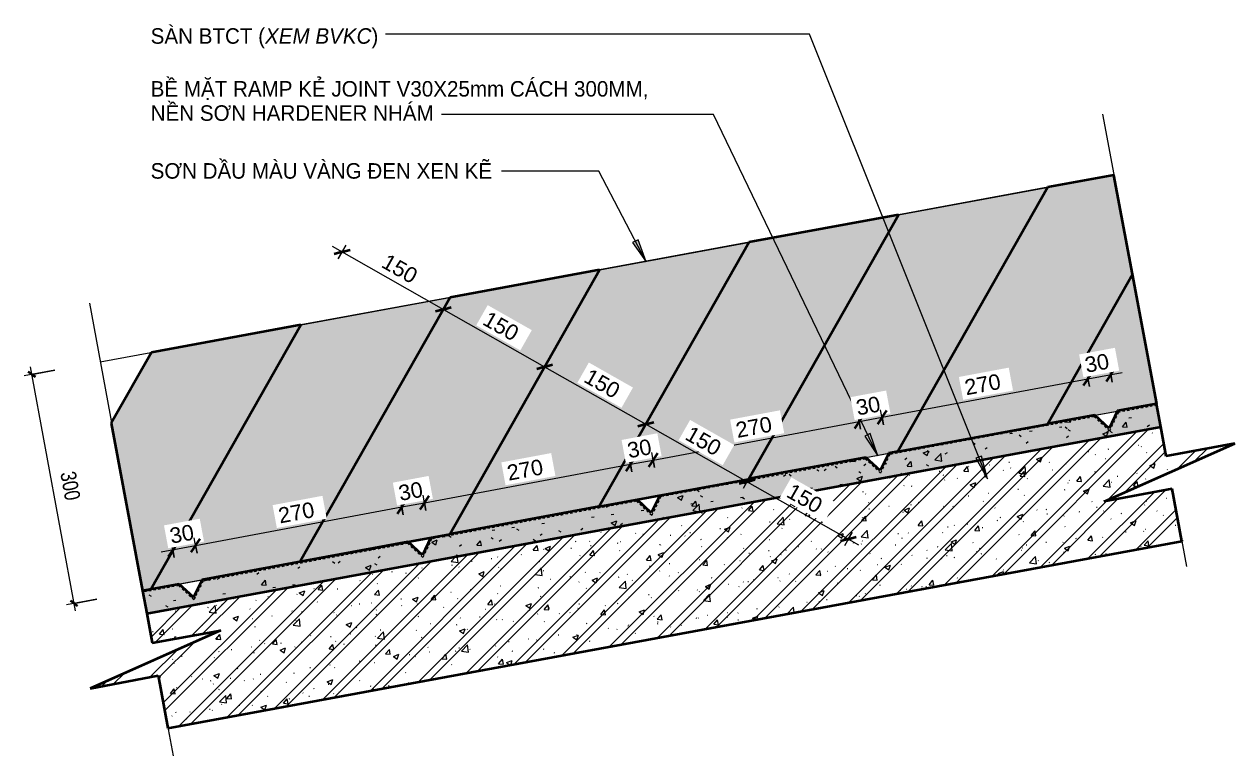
# Model space of a CAD drawing. Header units: millimetres. Extents: x 42313 to 135642, y -5392 to 75500.
# Drawn here: x 129739 to 131299, y 1779 to 2722 of the extents above; entities that cross this region are included whole.
import ezdxf

# ---------------------------------------------------------------- set-up
doc = ezdxf.new("R2010")
doc.units = ezdxf.units.MM
doc.linetypes.add('Dash', pattern=[6, 3, -3])
for name, color, linetype, lineweight in [('A-ANNO-DIMS', 211, 'Continuous', 9), ('A-ANNO-DIMS-10', 211, 'Continuous', 9), ('A-DETL-1', 90, 'Continuous', 35), ('A-DETL-GENF-1', 9, 'Continuous', 18), ('A-DETL-GENF-5', 41, 'Continuous', 18), ('A-DETL-GENF-6', 253, 'Continuous', 18), ('A-DETL-MEDM', 33, 'Continuous', 35), ('A-DETL-THIN', 151, 'Continuous', 18), ('A-FLOR-OVHD', 1, 'Dash', 18), ('G-ANNO-TEXT-1', 170, 'Continuous', 9), ('G-ANNO-TEXT-2', 7, 'Continuous', 9)]:
    doc.layers.add(name, color=color, linetype=linetype, lineweight=lineweight)
doc.styles.add('Arial_5', font='arial.ttf', dxfattribs={"width": 0.95, "height": 20})
doc.styles.add('Arial_6', font='arial.ttf', dxfattribs={"width": 0.8, "height": 20})
doc.styles.add('Arial_7', font='arial.ttf', dxfattribs={"height": 20})
doc.dimstyles.new('Diagonal_-_2_0mm_Arial', dxfattribs={"dimscale": 304.8, "dimtxt": 20.405188, "dimasz": 0.049213, "dimexe": 0.032808, "dimexo": 0.0625, "dimgap": 0.006562, "dimtad": 1, "dimdec": 0, "dimzin": 0, "dimdsep": 46, "dimtxsty": 'Arial_7', "dimblk1": 'OBLIQUE', "dimblk2": 'OBLIQUE', "dimsah": 1, "dimcen": 0.09, "dimdle": 0.049213, "dimazin": 0, "dimtfac": 1, "dimtdec": 4, "dimtix": 1, "dimtmove": 0, "dimatfit": 3, "dimfxl": 0.032808, "dimfxlon": 1, "dimtvp": 1, "dimtfill": 1, "dimtolj": 1, "dimtzin": 0, "dimarcsym": 2})
doc.dimstyles.new('TFV_Diagonal_-_2_mm_', dxfattribs={"dimscale": 304.8, "dimtxt": 20.405188, "dimasz": 0.026247, "dimexe": 0.032808, "dimexo": 0.0625, "dimgap": 0.022966, "dimtad": 1, "dimdec": 0, "dimrnd": 5, "dimzin": 0, "dimdsep": 46, "dimtxsty": 'Arial_6', "dimblk1": 'OBLIQUE', "dimblk2": 'OBLIQUE', "dimsah": 1, "dimcen": 0.09, "dimdle": 0.032808, "dimazin": 0, "dimtfac": 1, "dimtdec": 4, "dimtix": 1, "dimtmove": 0, "dimatfit": 3, "dimfxl": 0.098425, "dimfxlon": 1, "dimtvp": 1, "dimtolj": 1, "dimtzin": 0, "dimarcsym": 2})

# ---------------------------------------------------------------- blocks, each defined once
blk = doc.blocks.new('DIMBLOCK31-CHI TIẾT RAMP - MẶT CẮT TƯỜNG SƠN DẦU')
at = {"layer": 'A-ANNO-DIMS-10'}
for p, q in [((129804.7, 1965.6), (129746.7, 2280.3)), ((129778.1, 2275.9), (129738.7, 2268.7)), ((129748.6, 2270.5), (129778.1, 2275.9)), ((129832.4, 1980.9), (129793.1, 1973.6)), ((129802.9, 1975.4), (129832.4, 1980.9))]:
    blk.add_line(p, q, dxfattribs=at)
at = {"layer": 'A-ANNO-DIMS-10', "lineweight": 35}
for p, q in [((129748.6, 2270.5), (129743.9, 2273.7)), ((129748.6, 2270.5), (129753.2, 2267.3)), ((129802.9, 1975.4), (129798.2, 1978.7)), ((129802.9, 1975.4), (129807.6, 1972.2))]:
    blk.add_line(p, q, dxfattribs=at)
at = {"layer": 'A-ANNO-DIMS-10', "color": 0, "insert": (129804.8, 2147), "char_height": 20, "width": 44.075, "attachment_point": 1, "rotation": 280.4375, "line_spacing_factor": 0.941778, "style": 'Arial_6'}
blk.add_mtext('300', dxfattribs=at)
blk = doc.blocks.new('_Oblique')
at = {"color": 0, "linetype": 'ByBlock', "lineweight": -2}
blk.add_line((-0.5, -0.5), (0.5, 0.5), dxfattribs=at)
blk = doc.blocks.new('DIMBLOCK32-CHI TIẾT RAMP - MẶT CẮT TƯỜNG SƠN DẦU')
at = {"layer": 'A-ANNO-DIMS-10'}
for p, q in [((129961.5, 2040.1), (129957.9, 2059.8)), ((129915.4, 2041.7), (129959.7, 2050)), ((129932, 2034.6), (129928.3, 2054.3)), ((129930.2, 2044.4), (129932, 2034.6)), ((129959.7, 2050), (129961.5, 2040.1))]:
    blk.add_line(p, q, dxfattribs=at)
at = {"layer": 'A-ANNO-DIMS-10', "lineweight": 35}
for p, q in [((129930.2, 2044.4), (129924.2, 2035.7)), ((129930.2, 2044.4), (129936.2, 2053.2)), ((129959.7, 2050), (129953.7, 2041.2)), ((129959.7, 2050), (129965.7, 2058.7))]:
    blk.add_line(p, q, dxfattribs=at)
at = {"layer": 'A-ANNO-DIMS-10', "color": 0, "insert": (129924.7, 2071.9), "char_height": 20, "width": 36.918, "attachment_point": 1, "rotation": 10.5799, "line_spacing_factor": 0.941778, "style": 'Arial_7', "bg_fill": 3, "box_fill_scale": 1.25, "bg_fill_color": 256, "bg_fill_true_color": 13158600, "bg_fill_transparency": 0}
blk.add_mtext('30', dxfattribs=at)
blk = doc.blocks.new('DIMBLOCK33-CHI TIẾT RAMP - MẶT CẮT TƯỜNG SƠN DẦU')
at = {"layer": 'A-ANNO-DIMS-10'}
for p, q in [((130227.1, 2089.7), (130223.4, 2109.4)), ((129959.7, 2050), (130225.3, 2099.6)), ((130225.3, 2099.6), (130227.1, 2089.7)), ((129961.5, 2040.1), (129957.9, 2059.8)), ((129959.7, 2050), (129961.5, 2040.1))]:
    blk.add_line(p, q, dxfattribs=at)
at = {"layer": 'A-ANNO-DIMS-10', "lineweight": 35}
for p, q in [((130225.3, 2099.6), (130231.3, 2108.3)), ((130225.3, 2099.6), (130219.3, 2090.8)), ((129959.7, 2050), (129953.7, 2041.2)), ((129959.7, 2050), (129965.7, 2058.7))]:
    blk.add_line(p, q, dxfattribs=at)
at = {"layer": 'A-ANNO-DIMS-10', "color": 0, "insert": (130064.7, 2098), "char_height": 20, "width": 55.377, "attachment_point": 1, "rotation": 10.5799, "line_spacing_factor": 0.941778, "style": 'Arial_7', "bg_fill": 3, "box_fill_scale": 1.25, "bg_fill_color": 256, "bg_fill_true_color": 13158600, "bg_fill_transparency": 0}
blk.add_mtext('270', dxfattribs=at)
blk = doc.blocks.new('DIMBLOCK34-CHI TIẾT RAMP - MẶT CẮT TƯỜNG SƠN DẦU')
at = {"layer": 'A-ANNO-DIMS-10'}
for p, q in [((130227.1, 2089.7), (130223.4, 2109.4)), ((130256.4, 2095.2), (130252.8, 2114.9)), ((130225.3, 2099.6), (130254.6, 2105)), ((130225.3, 2099.6), (130227.1, 2089.7)), ((130254.6, 2105), (130256.4, 2095.2))]:
    blk.add_line(p, q, dxfattribs=at)
at = {"layer": 'A-ANNO-DIMS-10', "lineweight": 35}
for p, q in [((130225.3, 2099.6), (130231.3, 2108.3)), ((130254.6, 2105), (130260.6, 2113.8)), ((130225.3, 2099.6), (130219.3, 2090.8)), ((130254.6, 2105), (130248.6, 2096.3))]:
    blk.add_line(p, q, dxfattribs=at)
at = {"layer": 'A-ANNO-DIMS-10', "color": 0, "insert": (130219.7, 2127), "char_height": 20, "width": 36.918, "attachment_point": 1, "rotation": 10.5799, "line_spacing_factor": 0.941778, "style": 'Arial_7', "bg_fill": 3, "box_fill_scale": 1.25, "bg_fill_color": 256, "bg_fill_true_color": 13158600, "bg_fill_transparency": 0}
blk.add_mtext('30', dxfattribs=at)
blk = doc.blocks.new('DIMBLOCK35-CHI TIẾT RAMP - MẶT CẮT TƯỜNG SƠN DẦU')
at = {"layer": 'A-ANNO-DIMS-10'}
for p, q in [((130254.6, 2105), (130520, 2154.6)), ((130521.9, 2144.8), (130518.2, 2164.4)), ((130520, 2154.6), (130521.9, 2144.8)), ((130256.4, 2095.2), (130252.8, 2114.9)), ((130254.6, 2105), (130256.4, 2095.2))]:
    blk.add_line(p, q, dxfattribs=at)
at = {"layer": 'A-ANNO-DIMS-10', "lineweight": 35}
for p, q in [((130520, 2154.6), (130514, 2145.9)), ((130520, 2154.6), (130526, 2163.4)), ((130254.6, 2105), (130260.6, 2113.8)), ((130254.6, 2105), (130248.6, 2096.3))]:
    blk.add_line(p, q, dxfattribs=at)
at = {"layer": 'A-ANNO-DIMS-10', "color": 0, "insert": (130359.5, 2153.1), "char_height": 20, "width": 55.377, "attachment_point": 1, "rotation": 10.5799, "line_spacing_factor": 0.941778, "style": 'Arial_7', "bg_fill": 3, "box_fill_scale": 1.25, "bg_fill_color": 256, "bg_fill_true_color": 13158600, "bg_fill_transparency": 0}
blk.add_mtext('270', dxfattribs=at)
blk = doc.blocks.new('DIMBLOCK36-CHI TIẾT RAMP - MẶT CẮT TƯỜNG SƠN DẦU')
at = {"layer": 'A-ANNO-DIMS-10'}
for p, q in [((130551.3, 2150.3), (130547.7, 2169.9)), ((130521.9, 2144.8), (130518.2, 2164.4)), ((130520, 2154.6), (130549.5, 2160.1)), ((130520, 2154.6), (130521.9, 2144.8)), ((130549.5, 2160.1), (130551.3, 2150.3))]:
    blk.add_line(p, q, dxfattribs=at)
at = {"layer": 'A-ANNO-DIMS-10', "lineweight": 35}
for p, q in [((130520, 2154.6), (130514, 2145.9)), ((130520, 2154.6), (130526, 2163.4)), ((130549.5, 2160.1), (130543.5, 2151.4)), ((130549.5, 2160.1), (130555.5, 2168.9))]:
    blk.add_line(p, q, dxfattribs=at)
at = {"layer": 'A-ANNO-DIMS-10', "color": 0, "insert": (130514.5, 2182), "char_height": 20, "width": 36.918, "attachment_point": 1, "rotation": 10.5799, "line_spacing_factor": 0.941778, "style": 'Arial_7', "bg_fill": 3, "box_fill_scale": 1.25, "bg_fill_color": 256, "bg_fill_true_color": 13158600, "bg_fill_transparency": 0}
blk.add_mtext('30', dxfattribs=at)
blk = doc.blocks.new('DIMBLOCK37-CHI TIẾT RAMP - MẶT CẮT TƯỜNG SƠN DẦU')
at = {"layer": 'A-ANNO-DIMS-10'}
for p, q in [((130816.8, 2199.9), (130813.1, 2219.5)), ((130549.5, 2160.1), (130815, 2209.7)), ((130815, 2209.7), (130816.8, 2199.9)), ((130551.3, 2150.3), (130547.7, 2169.9)), ((130549.5, 2160.1), (130551.3, 2150.3))]:
    blk.add_line(p, q, dxfattribs=at)
at = {"layer": 'A-ANNO-DIMS-10', "lineweight": 35}
for p, q in [((130815, 2209.7), (130821, 2218.4)), ((130815, 2209.7), (130809, 2200.9)), ((130549.5, 2160.1), (130543.5, 2151.4)), ((130549.5, 2160.1), (130555.5, 2168.9))]:
    blk.add_line(p, q, dxfattribs=at)
at = {"layer": 'A-ANNO-DIMS-10', "color": 0, "insert": (130654.4, 2208.2), "char_height": 20, "width": 55.377, "attachment_point": 1, "rotation": 10.5799, "line_spacing_factor": 0.941778, "style": 'Arial_7', "bg_fill": 3, "box_fill_scale": 1.25, "bg_fill_color": 256, "bg_fill_true_color": 13158600, "bg_fill_transparency": 0}
blk.add_mtext('270', dxfattribs=at)
blk = doc.blocks.new('DIMBLOCK38-CHI TIẾT RAMP - MẶT CẮT TƯỜNG SƠN DẦU')
at = {"layer": 'A-ANNO-DIMS-10'}
for p, q in [((130816.8, 2199.9), (130813.1, 2219.5)), ((130846.2, 2205.4), (130842.6, 2225)), ((130815, 2209.7), (130844.4, 2215.2)), ((130815, 2209.7), (130816.8, 2199.9)), ((130844.4, 2215.2), (130846.2, 2205.4))]:
    blk.add_line(p, q, dxfattribs=at)
at = {"layer": 'A-ANNO-DIMS-10', "lineweight": 35}
for p, q in [((130815, 2209.7), (130821, 2218.4)), ((130844.4, 2215.2), (130850.4, 2223.9)), ((130815, 2209.7), (130809, 2200.9)), ((130844.4, 2215.2), (130838.4, 2206.4))]:
    blk.add_line(p, q, dxfattribs=at)
at = {"layer": 'A-ANNO-DIMS-10', "color": 0, "insert": (130809.4, 2237.1), "char_height": 20, "width": 36.918, "attachment_point": 1, "rotation": 10.5799, "line_spacing_factor": 0.941778, "style": 'Arial_7', "bg_fill": 3, "box_fill_scale": 1.25, "bg_fill_color": 256, "bg_fill_true_color": 13158600, "bg_fill_transparency": 0}
blk.add_mtext('30', dxfattribs=at)
blk = doc.blocks.new('DIMBLOCK39-CHI TIẾT RAMP - MẶT CẮT TƯỜNG SƠN DẦU')
at = {"layer": 'A-ANNO-DIMS-10'}
for p, q in [((130844.4, 2215.2), (131109.8, 2264.8)), ((131111.7, 2254.9), (131108, 2274.6)), ((131109.8, 2264.8), (131111.7, 2254.9)), ((130846.2, 2205.4), (130842.6, 2225)), ((130844.4, 2215.2), (130846.2, 2205.4))]:
    blk.add_line(p, q, dxfattribs=at)
at = {"layer": 'A-ANNO-DIMS-10', "lineweight": 35}
for p, q in [((131109.8, 2264.8), (131103.8, 2256)), ((131109.8, 2264.8), (131115.8, 2273.5)), ((130844.4, 2215.2), (130850.4, 2223.9)), ((130844.4, 2215.2), (130838.4, 2206.4))]:
    blk.add_line(p, q, dxfattribs=at)
at = {"layer": 'A-ANNO-DIMS-10', "color": 0, "insert": (130949.3, 2263.2), "char_height": 20, "width": 55.377, "attachment_point": 1, "rotation": 10.5799, "line_spacing_factor": 0.941778, "style": 'Arial_7', "bg_fill": 3, "box_fill_scale": 1.25, "bg_fill_color": 256, "bg_fill_true_color": 13158600, "bg_fill_transparency": 0}
blk.add_mtext('270', dxfattribs=at)
blk = doc.blocks.new('DIMBLOCK40-CHI TIẾT RAMP - MẶT CẮT TƯỜNG SƠN DẦU')
at = {"layer": 'A-ANNO-DIMS-10'}
for p, q in [((131141.1, 2260.4), (131137.5, 2280.1)), ((131111.7, 2254.9), (131108, 2274.6)), ((131109.8, 2264.8), (131154.1, 2273)), ((131109.8, 2264.8), (131111.7, 2254.9)), ((131139.3, 2270.3), (131141.1, 2260.4))]:
    blk.add_line(p, q, dxfattribs=at)
at = {"layer": 'A-ANNO-DIMS-10', "lineweight": 35}
for p, q in [((131139.3, 2270.3), (131145.3, 2279)), ((131109.8, 2264.8), (131103.8, 2256)), ((131109.8, 2264.8), (131115.8, 2273.5)), ((131139.3, 2270.3), (131133.3, 2261.5))]:
    blk.add_line(p, q, dxfattribs=at)
at = {"layer": 'A-ANNO-DIMS-10', "color": 0, "insert": (131104.3, 2292.2), "char_height": 20, "width": 36.918, "attachment_point": 1, "rotation": 10.5799, "line_spacing_factor": 0.941778, "style": 'Arial_7', "bg_fill": 3, "box_fill_scale": 1.25, "bg_fill_color": 256, "bg_fill_true_color": 13158600, "bg_fill_transparency": 0}
blk.add_mtext('30', dxfattribs=at)
blk = doc.blocks.new('DIMBLOCK41-CHI TIẾT RAMP - MẶT CẮT TƯỜNG SƠN DẦU')
at = {"layer": 'A-ANNO-DIMS-10'}
for p, q in [((130135.5, 2435.7), (130279, 2354.3)), ((130143.6, 2419.6), (130153.5, 2437)), ((130148.5, 2428.3), (130143.6, 2419.6)), ((130283.9, 2363), (130274.1, 2345.6)), ((130279, 2354.3), (130283.9, 2363))]:
    blk.add_line(p, q, dxfattribs=at)
at = {"layer": 'A-ANNO-DIMS-10', "lineweight": 35}
for p, q in [((130148.5, 2428.3), (130138.3, 2425.4)), ((130148.5, 2428.3), (130158.8, 2431.1)), ((130279, 2354.3), (130289.2, 2357.1)), ((130279, 2354.3), (130268.8, 2351.4))]:
    blk.add_line(p, q, dxfattribs=at)
at = {"layer": 'A-ANNO-DIMS-10', "color": 0, "insert": (130207.5, 2427), "char_height": 20, "width": 55.377, "attachment_point": 1, "rotation": 330.4375, "line_spacing_factor": 0.941778, "style": 'Arial_7', "bg_fill": 3, "box_fill_scale": 1.25, "bg_fill_color": 256, "bg_fill_true_color": 13158600, "bg_fill_transparency": 0}
blk.add_mtext('150', dxfattribs=at)
blk = doc.blocks.new('DIMBLOCK42-CHI TIẾT RAMP - MẶT CẮT TƯỜNG SƠN DẦU')
at = {"layer": 'A-ANNO-DIMS-10'}
for p, q in [((130283.9, 2363), (130274.1, 2345.6)), ((130279, 2354.3), (130283.9, 2363)), ((130279, 2354.3), (130409.5, 2280.3)), ((130414.4, 2289), (130404.5, 2271.6)), ((130409.5, 2280.3), (130414.4, 2289))]:
    blk.add_line(p, q, dxfattribs=at)
at = {"layer": 'A-ANNO-DIMS-10', "lineweight": 35}
for p, q in [((130279, 2354.3), (130289.2, 2357.1)), ((130279, 2354.3), (130268.8, 2351.4)), ((130409.5, 2280.3), (130399.3, 2277.4)), ((130409.5, 2280.3), (130419.7, 2283.1))]:
    blk.add_line(p, q, dxfattribs=at)
at = {"layer": 'A-ANNO-DIMS-10', "color": 0, "insert": (130338, 2353), "char_height": 20, "width": 55.377, "attachment_point": 1, "rotation": 330.4375, "line_spacing_factor": 0.941778, "style": 'Arial_7', "bg_fill": 3, "box_fill_scale": 1.25, "bg_fill_color": 256, "bg_fill_true_color": 13158600, "bg_fill_transparency": 0}
blk.add_mtext('150', dxfattribs=at)
blk = doc.blocks.new('DIMBLOCK43-CHI TIẾT RAMP - MẶT CẮT TƯỜNG SƠN DẦU')
at = {"layer": 'A-ANNO-DIMS-10', "lineweight": 35}
for p, q in [((130409.5, 2280.3), (130399.3, 2277.4)), ((130409.5, 2280.3), (130419.7, 2283.1)), ((130540, 2206.3), (130529.7, 2203.4)), ((130540, 2206.3), (130550.2, 2209.1))]:
    blk.add_line(p, q, dxfattribs=at)
at = {"layer": 'A-ANNO-DIMS-10'}
for p, q in [((130414.4, 2289), (130404.5, 2271.6)), ((130409.5, 2280.3), (130414.4, 2289)), ((130409.5, 2280.3), (130540, 2206.3)), ((130544.9, 2215), (130535, 2197.6)), ((130540, 2206.3), (130544.9, 2215))]:
    blk.add_line(p, q, dxfattribs=at)
at = {"layer": 'A-ANNO-DIMS-10', "color": 0, "insert": (130468.4, 2279), "char_height": 20, "width": 55.377, "attachment_point": 1, "rotation": 330.4375, "line_spacing_factor": 0.941778, "style": 'Arial_7', "bg_fill": 3, "box_fill_scale": 1.25, "bg_fill_color": 256, "bg_fill_true_color": 13158600, "bg_fill_transparency": 0}
blk.add_mtext('150', dxfattribs=at)
blk = doc.blocks.new('DIMBLOCK44-CHI TIẾT RAMP - MẶT CẮT TƯỜNG SƠN DẦU')
at = {"layer": 'A-ANNO-DIMS-10', "lineweight": 35}
for p, q in [((130540, 2206.3), (130529.7, 2203.4)), ((130540, 2206.3), (130550.2, 2209.1)), ((130670.4, 2132.2), (130660.2, 2129.4)), ((130670.4, 2132.2), (130680.6, 2135.1))]:
    blk.add_line(p, q, dxfattribs=at)
at = {"layer": 'A-ANNO-DIMS-10'}
for p, q in [((130544.9, 2215), (130535, 2197.6)), ((130540, 2206.3), (130544.9, 2215)), ((130540, 2206.3), (130670.4, 2132.2)), ((130675.4, 2140.9), (130665.5, 2123.5)), ((130670.4, 2132.2), (130675.4, 2140.9))]:
    blk.add_line(p, q, dxfattribs=at)
at = {"layer": 'A-ANNO-DIMS-10', "color": 0, "insert": (130598.9, 2205), "char_height": 20, "width": 55.377, "attachment_point": 1, "rotation": 330.4375, "line_spacing_factor": 0.941778, "style": 'Arial_7', "bg_fill": 3, "box_fill_scale": 1.25, "bg_fill_color": 256, "bg_fill_true_color": 13158600, "bg_fill_transparency": 0}
blk.add_mtext('150', dxfattribs=at)
blk = doc.blocks.new('DIMBLOCK45-CHI TIẾT RAMP - MẶT CẮT TƯỜNG SƠN DẦU')
at = {"layer": 'A-ANNO-DIMS-10'}
for p, q in [((130675.4, 2140.9), (130665.5, 2123.5)), ((130670.4, 2132.2), (130675.4, 2140.9)), ((130670.4, 2132.2), (130813.9, 2050.8)), ((130805.8, 2066.9), (130796, 2049.5)), ((130800.9, 2058.2), (130805.8, 2066.9))]:
    blk.add_line(p, q, dxfattribs=at)
at = {"layer": 'A-ANNO-DIMS-10', "lineweight": 35}
for p, q in [((130670.4, 2132.2), (130660.2, 2129.4)), ((130670.4, 2132.2), (130680.6, 2135.1)), ((130800.9, 2058.2), (130811.1, 2061.1)), ((130800.9, 2058.2), (130790.7, 2055.4))]:
    blk.add_line(p, q, dxfattribs=at)
at = {"layer": 'A-ANNO-DIMS-10', "color": 0, "insert": (130729.4, 2131), "char_height": 20, "width": 55.377, "attachment_point": 1, "rotation": 330.4375, "line_spacing_factor": 0.941778, "style": 'Arial_7', "bg_fill": 3, "box_fill_scale": 1.25, "bg_fill_color": 256, "bg_fill_true_color": 13158600, "bg_fill_transparency": 0}
blk.add_mtext('150', dxfattribs=at)

msp = doc.modelspace()

# ---------------------------------------------------------------- hatches: boundary and pattern name
at = {"layer": 'A-DETL-GENF-1'}
h = msp.add_hatch(dxfattribs=at)
h.set_pattern_fill('FP_28', color=256, style=0, pattern_type=2)
h.set_pattern_definition([(50, (127115.33, 0), (21.86195, -1.91319), [2.286, -25.146]), (355, (127115.33, 0), (-4.22889, 22.92682), [1.829, -20.117]), (100.451, (127117.153, -0.16), (17.63268, 21.01409), [1.943, -21.371]), (46.184, (127115.33, 6.096), (32.52921, -5.04517), [3.429, -37.719]), (96.636, (127118.04, 5.676), (28.48872, 29.69111), [2.914, -32.056]), (351.184, (127115.33, 6.096), (28.489, 29.6905), [2.743, -30.175]), (21, (127118.379, 4.572), (18.19336, -12.2722), [2.286, -25.146]), (326, (127118.379, 4.572), (7.41647, 22.10245), [1.829, -20.117]), (71.451, (127119.895, 3.55), (25.60972, 9.83084), [1.943, -21.371]), (37.5, (127115.3305, 0), (0.37084, 10.146492), [0.335, -19.538, 0.335, -20.086, -20.193]), (37.5, (127115.3305, 0), (0.37084, 10.146492), [-40.295, 0.335, -19.858]), (7.5, (127115.33, 0), (8.018483, 12.021467), [0.335, -11.308, 0.335, -19.08, -7.696]), (7.5, (127115.33, 0), (8.018483, 12.021467), [-31.059, 0.335, -7.361]), (327.5, (127108.5335, 0), (16.271049, -0.687022), [0.335, -7.285, 0.335, -23.439, -31.547]), (327.5, (127108.5335, 0), (16.271049, -0.687022), [-31.394, 0.335, -31.212]), (317.5, (127105.486, 0), (17.77573, 3.05162), [0.335, -9.571, 0.335, -15.453, -22.403]), (317.5, (127105.486, 0), (17.77573, 3.05162), [-25.695, 0.335, -22.068])])
h.paths.add_polyline_path([(129896.6, 1962.2), (131203.8, 2203), (131198.3, 2232.6), (131148.1, 2223.4), (131137, 2200.9), (131118.6, 2217.9), (131057.5, 2206.7), (131057.5, 2206.5), (130864.9, 2171.1), (130864.9, 2171.2), (130853, 2169), (130841.9, 2146.5), (130823.6, 2163.5), (130558, 2114.5), (130546.9, 2092.1), (130528.6, 2109.1), (130263, 2060.2), (130251.9, 2037.7), (130233.7, 2054.6), (129968, 2005.7), (129956.9, 1983.2), (129938.4, 2000.3), (129891.2, 1991.6)])
h = msp.add_hatch(dxfattribs=at)
h.set_pattern_fill('FP_27', color=256, style=0, pattern_type=2)
h.set_pattern_definition([(50, (127115.33, 0), (72.8738, -6.3761), [7.62, -83.82]), (355, (127115.33, 0), (-14.097, 76.4224), [6.096, -67.056]), (100.451, (127121.4, -0.53), (58.777, 70.0469), [6.476, -71.236]), (46.184, (127115.33, 20.32), (108.4314, -16.8175), [11.43, -125.73]), (96.636, (127124.37, 18.92), (94.961, 98.971), [9.714, -106.854]), (351.184, (127115.33, 20.32), (94.9623, 98.9702), [9.144, -100.584]), (21, (127125.49, 15.24), (60.64565, -40.9065), [7.62, -83.82]), (326, (127125.49, 15.24), (24.7208, 73.6749), [6.096, -67.056]), (71.451, (127130.545, 11.83), (85.3669, 32.7687), [6.476, -71.236]), (37.5, (127115.33, 0), (1.23552, 33.82243), [0.671, -65.573, 0.671, -67.401, -67.31]), (37.5, (127115.33, 0), (1.23552, 33.82243), [-134.315, 0.671, -66.639]), (7.5, (127115.33, 0), (26.72815, 40.07255), [0.671, -38.141, 0.671, -64.049, -25.654]), (7.5, (127115.33, 0), (26.72815, 40.07255), [-103.53, 0.671, -24.983]), (327.5, (127092.674, 0), (54.23632, -2.29212), [0.671, -24.729, 0.671, -78.577, -105.156]), (327.5, (127092.674, 0), (54.23632, -2.29212), [-104.648, 0.671, -104.485]), (317.5, (127082.514, 0), (59.2516, 10.17014), [0.671, -32.349, 0.671, -51.958, -74.676]), (317.5, (127082.514, 0), (59.2516, 10.17014), [-85.649, 0.671, -74.005]), (45, (127115.33, 0), (-25.14472, 25.14472), []), (45, (127115.33, 38.1), (-25.14472, 25.14472), [])])
h.paths.add_polyline_path([(129923.8, 1814.7), (131231, 2055.5), (131218.5, 2123.1), (131130.8, 2106.7), (131299.1, 2181.5), (131210.8, 2165.2), (131203.8, 2203), (129896.6, 1962.2), (129903.6, 1924.4), (129991.9, 1940.6), (129823.6, 1865.8), (129911.4, 1882.2)])
at = {"layer": 'A-DETL-GENF-5'}
h = msp.add_hatch(color=256, dxfattribs=at)
h.paths.add_polyline_path([(129902, 1993.7), (130094.6, 2029.2), (130287.8, 2369.8), (130095.3, 2334.3), (129905.8, 2000.3)])
h.paths.add_polyline_path([(130287.2, 2064.7), (130479.8, 2100.2), (130673, 2440.8), (130480.4, 2405.3), (130287.8, 2065.8)])
h.paths.add_polyline_path([(130672.4, 2135.7), (130865, 2171.2), (131058.1, 2511.7), (130865.5, 2476.2), (130673, 2136.7)])
h.paths.add_polyline_path([(131057.5, 2206.7), (131118.6, 2217.9), (131118.7, 2217.8), (131148, 2223.2), (131148.1, 2223.4), (131198.3, 2232.6), (131167.1, 2399.8), (131058.1, 2207.7)])
at = {"layer": 'A-DETL-GENF-6'}
h = msp.add_hatch(color=256, dxfattribs=at)
h.paths.add_polyline_path([(129891.2, 1991.7), (129902, 1993.7), (130095.3, 2334.3), (129902.7, 2298.9), (129850.9, 2207.5)])
h.paths.add_polyline_path([(130094.6, 2029.2), (130287.2, 2064.6), (130480.4, 2405.3), (130287.8, 2369.8)])
h.paths.add_polyline_path([(130479.8, 2100.1), (130672.3, 2135.6), (130865.5, 2476.2), (130673, 2440.8)])
h.paths.add_polyline_path([(130864.9, 2171.1), (131057.5, 2206.5), (131167.1, 2399.8), (131143.3, 2527.4), (131058.1, 2511.7)])
h = msp.add_hatch(dxfattribs=at)
h.set_pattern_fill('FP_29', color=256, style=0, pattern_type=2)
h.set_pattern_definition([(50, (127115.33, 0), (72.8738, -6.3761), [7.62, -83.82]), (355, (127115.33, 0), (-14.097, 76.4224), [6.096, -67.056]), (100.451, (127121.4, -0.53), (58.777, 70.0469), [6.476, -71.236]), (46.184, (127115.33, 20.32), (108.4314, -16.8175), [11.43, -125.73]), (96.636, (127124.37, 18.92), (94.961, 98.971), [9.714, -106.854]), (351.184, (127115.33, 20.32), (94.9623, 98.9702), [9.144, -100.584]), (21, (127125.49, 15.24), (60.64565, -40.9065), [7.62, -83.82]), (326, (127125.49, 15.24), (24.7208, 73.6749), [6.096, -67.056]), (71.451, (127130.545, 11.83), (85.3669, 32.7687), [6.476, -71.236]), (37.5, (127115.33, 0), (1.23552, 33.82243), [3.353, -62.89, 3.353, -64.719, -67.31]), (37.5, (127115.33, 0), (1.23552, 33.82243), [-134.315, 3.353, -63.957]), (7.5, (127115.33, 0), (26.72815, 40.07255), [3.353, -35.458, 3.353, -61.366, -25.654]), (7.5, (127115.33, 0), (26.72815, 40.07255), [-103.53, 3.353, -22.301]), (327.5, (127092.674, 0), (54.23632, -2.29212), [3.353, -22.047, 3.353, -75.895, -105.156]), (327.5, (127092.674, 0), (54.23632, -2.29212), [-104.648, 3.353, -101.803]), (317.5, (127082.514, 0), (59.2516, 10.17014), [3.353, -29.667, 3.353, -49.276, -74.676]), (317.5, (127082.514, 0), (59.2516, 10.17014), [-85.649, 3.353, -71.323])])
h.paths.add_polyline_path([(129896.6, 1962.2), (131203.8, 2203), (131198.3, 2232.6), (131148.1, 2223.4), (131137, 2200.9), (131118.6, 2217.9), (131057.5, 2206.7), (131057.5, 2206.5), (130864.9, 2171.1), (130864.9, 2171.2), (130853, 2169), (130841.9, 2146.5), (130823.6, 2163.5), (130558, 2114.5), (130546.9, 2092.1), (130528.6, 2109.1), (130263, 2060.2), (130251.9, 2037.7), (130233.7, 2054.6), (129968, 2005.7), (129956.9, 1983.2), (129938.4, 2000.3), (129891.2, 1991.6)])
at = {"layer": 'G-ANNO-TEXT-1'}
for points in [[(130540.3, 2415.7), (130529.9, 2444.1), (130522.9, 2440.4)], [(130838.8, 2165.7), (130829.3, 2194.5), (130822.2, 2191.1)], [(130980.3, 2136), (130972.8, 2165.3), (130965.5, 2162.4)]]:
    msp.add_hatch(color=256, dxfattribs=at).paths.add_polyline_path(points)

# ---------------------------------------------------------------- linework, layer by layer
at = {"layer": 'A-DETL-1'}
for p, q in [((131210.8, 2165.2), (131203.8, 2203)), ((131130.8, 2106.7), (131299.1, 2181.5)), ((131299.1, 2181.5), (131210.8, 2165.2)), ((131218.5, 2123.1), (131130.8, 2106.7)), ((131231, 2055.5), (131218.5, 2123.1)), ((129923.8, 1814.7), (131231, 2055.5)), ((129896.6, 1962.2), (129903.6, 1924.4)), ((129991.9, 1940.6), (129823.6, 1865.8)), ((129903.6, 1924.4), (129991.9, 1940.6)), ((129823.6, 1865.8), (129911.4, 1882.2)), ((129911.4, 1882.2), (129923.8, 1814.7))]:
    msp.add_line(p, q, dxfattribs=at)
at = {"layer": 'A-DETL-MEDM'}
for p, q in [((131143.3, 2527.4), (131058.1, 2511.7)), ((131167.1, 2399.8), (131143.3, 2527.4)), ((131058.1, 2511.7), (130864.9, 2171.1)), ((130672.3, 2135.6), (130865.5, 2476.2)), ((130865.5, 2476.2), (130673, 2440.8)), ((130673, 2440.8), (130479.8, 2100.1)), ((130287.2, 2064.6), (130480.4, 2405.3)), ((130480.4, 2405.3), (130287.8, 2369.8)), ((131057.5, 2206.5), (131167.1, 2399.8)), ((131198.4, 2232.5), (131167.1, 2399.8)), ((130287.8, 2369.8), (130094.6, 2029.2)), ((129902, 1993.7), (130095.3, 2334.3)), ((130095.3, 2334.3), (129902.7, 2298.9)), ((129902.7, 2298.9), (129850.9, 2207.5)), ((131198.3, 2232.6), (131148.1, 2223.4)), ((131203.8, 2203), (131198.3, 2232.6)), ((131118.6, 2217.9), (131057.5, 2206.7)), ((131137, 2200.9), (131118.6, 2217.9)), ((131148.1, 2223.4), (131137, 2200.9)), ((129850.9, 2207.5), (129891.2, 1991.7)), ((129896.6, 1962.2), (131203.8, 2203)), ((130864.9, 2171.1), (131057.5, 2206.5)), ((130853, 2169), (130841.9, 2146.5)), ((130865, 2171.2), (130853, 2169)), ((130823.6, 2163.5), (130672.4, 2135.7)), ((130841.9, 2146.5), (130823.6, 2163.5)), ((130479.8, 2100.1), (130672.3, 2135.6)), ((130546.9, 2092.1), (130528.6, 2109.1)), ((130558, 2114.5), (130546.9, 2092.1)), ((130479.8, 2100.2), (130287.2, 2064.7)), ((130094.6, 2029.2), (130287.2, 2064.6)), ((130263, 2060.2), (130251.9, 2037.7)), ((130233.7, 2054.6), (129968, 2005.7)), ((130251.9, 2037.7), (130233.7, 2054.6)), ((129938.4, 2000.3), (129891.2, 1991.6)), ((129956.9, 1983.2), (129938.4, 2000.3)), ((129968, 2005.7), (129956.9, 1983.2)), ((129891.2, 1991.7), (129902, 1993.7)), ((129891.2, 1991.6), (129896.6, 1962.2))]:
    msp.add_line(p, q, dxfattribs=at)
at = {"layer": 'A-DETL-THIN'}
for p, q in [((131128.6, 2606), (131198.4, 2232.5)), ((129836.8, 2286.7), (131143.3, 2527.4)), ((131058.1, 2511.7), (130865.5, 2476.2)), ((130673, 2440.8), (130480.4, 2405.3)), ((129822.9, 2362.2), (129891.2, 1991.7)), ((130287.8, 2369.8), (130095.3, 2334.3)), ((129891.2, 1991.7), (131198.4, 2232.5)), ((131118.7, 2217.8), (131148, 2223.2)), ((131198.8, 2230), (131210.8, 2165.2)), ((131086.6, 2211.9), (130920.9, 2181.4)), ((131299.1, 2181.5), (131130.8, 2106.7)), ((131210.8, 2165.2), (131299.1, 2181.5)), ((130823.6, 2163.5), (130853, 2168.9)), ((130587.9, 2120), (130646.9, 2130.9)), ((130587.9, 2120), (130646.9, 2130.9)), ((131130.8, 2106.7), (131218.5, 2123.1)), ((131218.5, 2123.1), (131237, 2022.9)), ((130273.2, 2062.1), (130332.2, 2072.9)), ((130273.2, 2062.1), (130332.2, 2072.9)), ((131232.7, 2055.8), (129955, 1820.4)), ((129902, 1993.7), (130094.6, 2029.2)), ((129958.5, 2004.1), (130017.5, 2015)), ((129958.5, 2004.1), (130017.5, 2015)), ((129891.6, 1989.2), (129903.6, 1924.4)), ((129992.2, 1940.7), (129823.6, 1865.7)), ((129903.6, 1924.4), (129992.2, 1940.7)), ((129823.6, 1865.7), (129911.4, 1882.1)), ((129911.4, 1882.1), (129930.7, 1778.9))]:
    msp.add_line(p, q, dxfattribs=at)
at = {"layer": 'A-FLOR-OVHD'}
for p, q in [((131117.9, 2215.8), (130854.4, 2167.2)), ((131137.6, 2197.6), (131117.9, 2215.8)), ((131149.4, 2221.6), (131137.6, 2197.6)), ((131198.7, 2230.7), (131149.4, 2221.6)), ((130823, 2161.4), (130559.4, 2112.8)), ((130842.5, 2143.2), (130823, 2161.4)), ((130854.4, 2167.2), (130842.5, 2143.2)), ((130527.9, 2107), (130264.3, 2058.5)), ((130547.5, 2088.8), (130527.9, 2107)), ((130559.4, 2112.8), (130547.5, 2088.8)), ((130233, 2052.5), (129969.3, 2003.9)), ((130252.5, 2034.4), (130233, 2052.5)), ((130264.3, 2058.5), (130252.5, 2034.4)), ((129937.8, 1998.2), (129891.6, 1989.7)), ((129957.5, 1979.9), (129937.8, 1998.2)), ((129969.3, 2003.9), (129957.5, 1979.9))]:
    msp.add_line(p, q, dxfattribs=at)
at = {"layer": 'G-ANNO-TEXT-1'}
for p, q in [((130225.1, 2709.1), (130204.5, 2709.1)), ((130751, 2709.1), (130225.1, 2709.1)), ((130980.3, 2136), (130751, 2709.1)), ((130560.7, 2605.7), (130276.7, 2605.7)), ((130627.2, 2605.7), (130560.7, 2605.7)), ((130838.8, 2165.7), (130627.2, 2605.7)), ((130354.6, 2532.3), (130354, 2532.3)), ((130479.2, 2532.3), (130354.6, 2532.3)), ((130540.3, 2415.7), (130479.2, 2532.3)), ((130529.9, 2444.1), (130522.9, 2440.4)), ((130522.9, 2440.4), (130540.3, 2415.7)), ((130540.3, 2415.7), (130529.9, 2444.1)), ((130829.3, 2194.5), (130822.2, 2191.1)), ((130822.2, 2191.1), (130838.8, 2165.7)), ((130838.8, 2165.7), (130829.3, 2194.5)), ((130972.8, 2165.3), (130965.5, 2162.4)), ((130965.5, 2162.4), (130980.3, 2136)), ((130980.3, 2136), (130972.8, 2165.3))]:
    msp.add_line(p, q, dxfattribs=at)

# ---------------------------------------------------------------- texts
at = {"layer": 'G-ANNO-TEXT-2', "char_height": 20, "line_spacing_factor": 0.936439, "style": 'Arial_5'}
for s, insert, width, attachment_point in [('\\pt120.65,241.3,361.95,482.6,603.25,723.9,844.55,965.2,1085.85,1206.5,1327.15,1447.8,1568.45,1689.1,1809.75,1930.4,2051.05,2171.7,2292.35,2413,2533.65,2654.3,2774.95,2895.6,3016.25,3136.9,3257.55,3378.2,3498.85,3619.5,3740.15,3860.8;SÀN BTCT ({\\fArial|b0|i1|c0|p34;XEM BVKC})', (129901.7, 2703.7), 320.53, 4), ('\\pt120.65,241.3,361.95,482.6,603.25,723.9,844.55,965.2,1085.85,1206.5,1327.15,1447.8,1568.45,1689.1,1809.75,1930.4,2051.05,2171.7,2292.35,2413,2533.65,2654.3,2774.95,2895.6,3016.25,3136.9,3257.55,3378.2,3498.85,3619.5,3740.15,3860.8;BỀ MẶT RAMP KẺ JOINT V30X25mm CÁCH 300MM, NỀN SƠN HARDENER NHÁM', (129901.7, 2648.6), 656.07, 1), ('\\pt120.65,241.3,361.95,482.6,603.25,723.9,844.55,965.2,1085.85,1206.5,1327.15,1447.8,1568.45,1689.1,1809.75,1930.4,2051.05,2171.7,2292.35,2413,2533.65,2654.3,2774.95,2895.6,3016.25,3136.9,3257.55,3378.2,3498.85,3619.5,3740.15,3860.8;SƠN DẦU MÀU VÀNG ĐEN XEN KẼ', (129901.7, 2542.8), 454.419, 1)]:
    msp.add_mtext(s, dxfattribs=dict(at, insert=insert, width=width, attachment_point=attachment_point))

# ---------------------------------------------------------------- dimensions: what is measured, and where the dimension line sits
at = {"layer": 'A-ANNO-DIMS'}
dim = msp.add_linear_dim(base=(129748.6, 2270.5), p1=(129832.4, 1980.9), p2=(129778.1, 2275.9), angle=280.4375, dimstyle='TFV_Diagonal_-_2_mm_', override={"dimpost": '<>', "dimfxl": 300}, dxfattribs=at)
dim.commit()
dim.dimension.update_dxf_attribs({"geometry": 'DIMBLOCK31-CHI TIẾT RAMP - MẶT CẮT TƯỜNG SƠN DẦU', "text_midpoint": (129792.7, 2126.1)})

# ---------------------------------------------------------------- next in the draw order: dimensions: what is measured, and where the dimension line sits
for base, p1, p2, angle, override, picture, middle in [((130279, 2354.3), (130143.6, 2419.6), (130283.9, 2363), 330.4375, {"dimpost": '<>', "dimfxl": 151.32746}, 'DIMBLOCK41-CHI TIẾT RAMP - MẶT CẮT TƯỜNG SƠN DẦU', (130219.8, 2401.9)), ((129959.7, 2050), (129932, 2034.6), (129961.5, 2040.1), 10.5799, {"dimpost": '<>', "dimfxl": 30.055303}, 'DIMBLOCK32-CHI TIẾT RAMP - MẶT CẮT TƯỜNG SƠN DẦU', (129942.7, 2059.2))]:
    dim = msp.add_linear_dim(base=base, p1=p1, p2=p2, angle=angle, dimstyle='Diagonal_-_2_0mm_Arial', override=override, dxfattribs=at)
    dim.commit()
    dim.dimension.update_dxf_attribs({"geometry": picture, "text_midpoint": middle})

# ---------------------------------------------------------------- next in the draw order: dimensions: what is measured, and where the dimension line sits
for base, p1, p2, angle, override, picture, middle in [((130409.5, 2280.3), (130283.9, 2363), (130414.4, 2289), 330.4375, {"dimpost": '<>', "dimfxl": 150}, 'DIMBLOCK42-CHI TIẾT RAMP - MẶT CẮT TƯỜNG SƠN DẦU', (130350.3, 2327.9)), ((130225.3, 2099.6), (129961.5, 2040.1), (130227.1, 2089.7), 10.5799, {"dimpost": '<>', "dimfxl": 270.147135}, 'DIMBLOCK33-CHI TIẾT RAMP - MẶT CẮT TƯỜNG SƠN DẦU', (130090.2, 2086.8))]:
    dim = msp.add_linear_dim(base=base, p1=p1, p2=p2, angle=angle, dimstyle='Diagonal_-_2_0mm_Arial', override=override, dxfattribs=at)
    dim.commit()
    dim.dimension.update_dxf_attribs({"geometry": picture, "text_midpoint": middle})

# ---------------------------------------------------------------- next in the draw order: dimensions: what is measured, and where the dimension line sits
dim = msp.add_linear_dim(base=(130254.6, 2105), p1=(130227.1, 2089.7), p2=(130256.4, 2095.2), angle=10.5799, dimstyle='Diagonal_-_2_0mm_Arial', override={"dimpost": '<>', "dimfxl": 29.852185}, dxfattribs=at)
dim.commit()
dim.dimension.update_dxf_attribs({"geometry": 'DIMBLOCK34-CHI TIẾT RAMP - MẶT CẮT TƯỜNG SƠN DẦU', "text_midpoint": (130237.7, 2114.3)})

# ---------------------------------------------------------------- next in the draw order: dimensions: what is measured, and where the dimension line sits
dim = msp.add_linear_dim(base=(130520, 2154.6), p1=(130256.4, 2095.2), p2=(130521.9, 2144.8), angle=10.5799, dimstyle='Diagonal_-_2_0mm_Arial', override={"dimpost": '<>', "dimfxl": 269.999073}, dxfattribs=at)
dim.commit()
dim.dimension.update_dxf_attribs({"geometry": 'DIMBLOCK35-CHI TIẾT RAMP - MẶT CẮT TƯỜNG SƠN DẦU', "text_midpoint": (130385.1, 2141.8)})

# ---------------------------------------------------------------- next in the draw order: dimensions: what is measured, and where the dimension line sits
dim = msp.add_linear_dim(base=(130549.5, 2160.1), p1=(130521.9, 2144.8), p2=(130551.3, 2150.3), angle=10.5799, dimstyle='Diagonal_-_2_0mm_Arial', override={"dimpost": '<>', "dimfxl": 29.999907}, dxfattribs=at)
dim.commit()
dim.dimension.update_dxf_attribs({"geometry": 'DIMBLOCK36-CHI TIẾT RAMP - MẶT CẮT TƯỜNG SƠN DẦU', "text_midpoint": (130532.5, 2169.4)})

# ---------------------------------------------------------------- next in the draw order: dimensions: what is measured, and where the dimension line sits
dim = msp.add_linear_dim(base=(130815, 2209.7), p1=(130551.3, 2150.3), p2=(130816.8, 2199.9), angle=10.5799, dimstyle='Diagonal_-_2_0mm_Arial', override={"dimpost": '<>', "dimfxl": 270.054747}, dxfattribs=at)
dim.commit()
dim.dimension.update_dxf_attribs({"geometry": 'DIMBLOCK37-CHI TIẾT RAMP - MẶT CẮT TƯỜNG SƠN DẦU', "text_midpoint": (130680, 2196.9)})

# ---------------------------------------------------------------- next in the draw order: dimensions: what is measured, and where the dimension line sits
for base, p1, p2, angle, override, picture, middle in [((130540, 2206.3), (130414.4, 2289), (130544.9, 2215), 330.4375, {"dimpost": '<>', "dimfxl": 150}, 'DIMBLOCK43-CHI TIẾT RAMP - MẶT CẮT TƯỜNG SƠN DẦU', (130480.7, 2253.9)), ((130844.4, 2215.2), (130816.8, 2199.9), (130846.2, 2205.4), 10.5799, {"dimpost": '<>', "dimfxl": 29.944511}, 'DIMBLOCK38-CHI TIẾT RAMP - MẶT CẮT TƯỜNG SƠN DẦU', (130827.5, 2224.5))]:
    dim = msp.add_linear_dim(base=base, p1=p1, p2=p2, angle=angle, dimstyle='Diagonal_-_2_0mm_Arial', override=override, dxfattribs=at)
    dim.commit()
    dim.dimension.update_dxf_attribs({"geometry": picture, "text_midpoint": middle})

# ---------------------------------------------------------------- next in the draw order: dimensions: what is measured, and where the dimension line sits
for base, p1, p2, angle, override, picture, middle in [((131109.8, 2264.8), (130846.2, 2205.4), (131111.7, 2254.9), 10.5799, {"dimpost": '<>', "dimfxl": 269.999073}, 'DIMBLOCK39-CHI TIẾT RAMP - MẶT CẮT TƯỜNG SƠN DẦU', (130974.9, 2252)), ((130670.4, 2132.2), (130544.9, 2215), (130675.4, 2140.9), 330.4375, {"dimpost": '<>', "dimfxl": 150}, 'DIMBLOCK44-CHI TIẾT RAMP - MẶT CẮT TƯỜNG SƠN DẦU', (130611.2, 2179.9))]:
    dim = msp.add_linear_dim(base=base, p1=p1, p2=p2, angle=angle, dimstyle='Diagonal_-_2_0mm_Arial', override=override, dxfattribs=at)
    dim.commit()
    dim.dimension.update_dxf_attribs({"geometry": picture, "text_midpoint": middle})

# ---------------------------------------------------------------- next in the draw order: dimensions: what is measured, and where the dimension line sits
for base, p1, p2, angle, override, picture, middle in [((131139.3, 2270.3), (131111.7, 2254.9), (131141.1, 2260.4), 10.5799, {"dimpost": '<>', "dimfxl": 29.999907}, 'DIMBLOCK40-CHI TIẾT RAMP - MẶT CẮT TƯỜNG SƠN DẦU', (131122.3, 2279.5)), ((130800.9, 2058.2), (130675.4, 2140.9), (130805.8, 2066.9), 330.4375, {"dimpost": '<>', "dimfxl": 150}, 'DIMBLOCK45-CHI TIẾT RAMP - MẶT CẮT TƯỜNG SƠN DẦU', (130741.7, 2105.9))]:
    dim = msp.add_linear_dim(base=base, p1=p1, p2=p2, angle=angle, dimstyle='Diagonal_-_2_0mm_Arial', override=override, dxfattribs=at)
    dim.commit()
    dim.dimension.update_dxf_attribs({"geometry": picture, "text_midpoint": middle})

doc.saveas('drawing.dxf')
